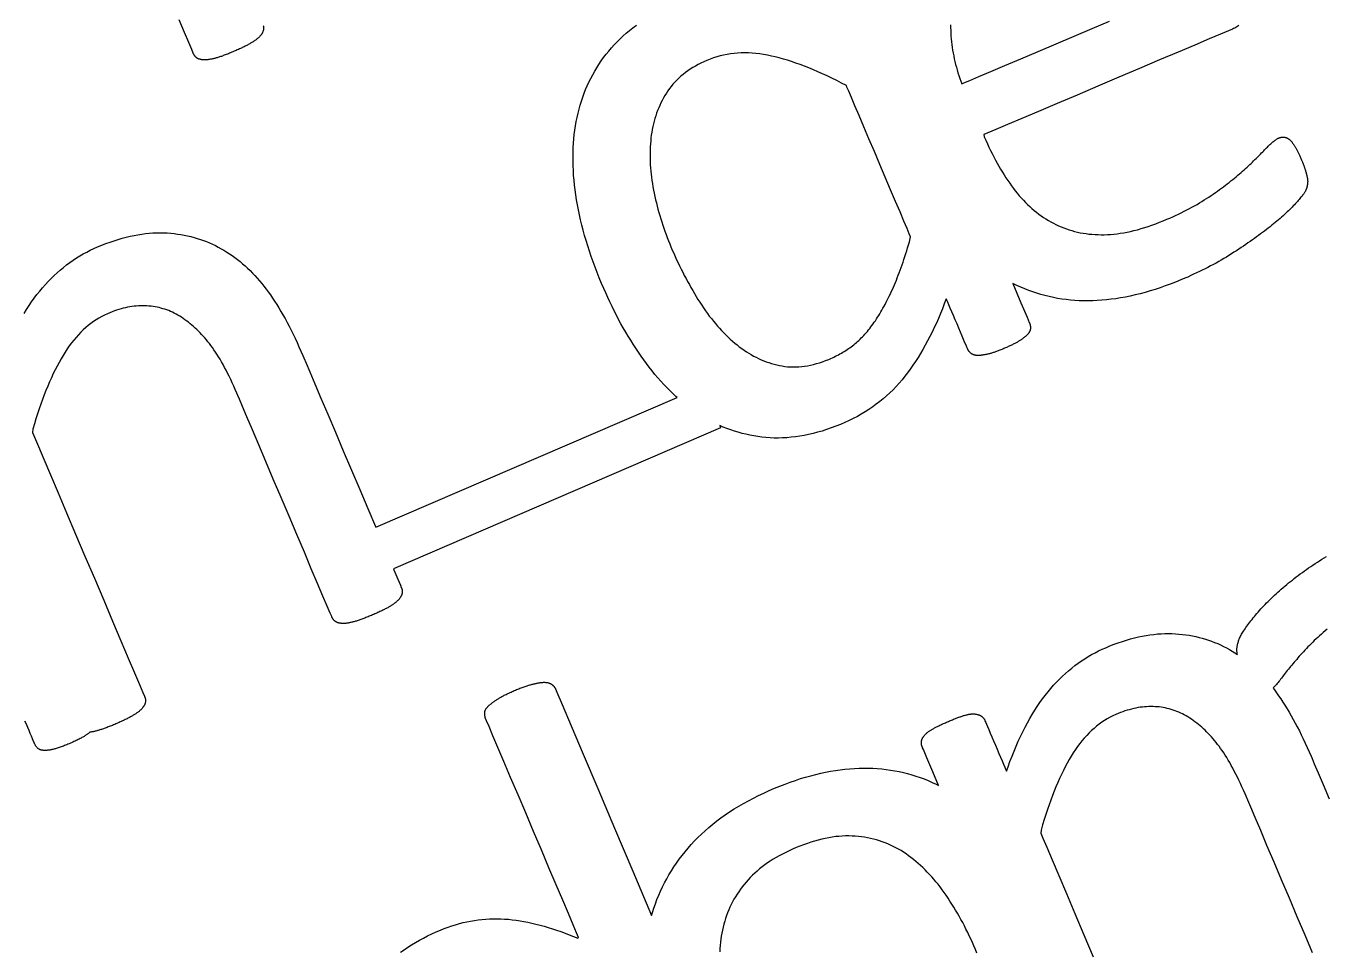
# Model space of a CAD drawing. Header units: millimetres. Extents: x 47 to 159, y 49 to 299.
# Drawn here: x 72.03 to 88.1, y 167.22 to 178.64 of the extents above; entities that cross this region are included whole.
import ezdxf

# ---------------------------------------------------------------- set-up
doc = ezdxf.new("R2010")
doc.units = ezdxf.units.MM

# ---------------------------------------------------------------- blocks, each defined once
blk = doc.blocks.new('angel 01')
for points in [[(-35.637, 129.847), (-35.65, 129.838), (-35.663, 129.83), (-35.676, 129.822), (-35.69, 129.815), (-35.704, 129.808), (-35.717, 129.802), (-35.766, 129.782), (-35.865, 129.74), (-36.006, 129.68), (-36.183, 129.605), (-36.389, 129.517), (-36.619, 129.42), (-36.865, 129.315), (-37.122, 129.206), (-37.381, 129.096), (-37.637, 128.987), (-37.884, 128.883), (-38.114, 128.785), (-38.322, 128.697), (-38.5, 128.621), (-38.642, 128.561), (-38.741, 128.519), (-38.792, 128.497), (-38.786, 128.47), (-38.767, 128.427), (-38.748, 128.384), (-38.728, 128.343), (-38.709, 128.302), (-38.688, 128.262), (-38.668, 128.222), (-38.648, 128.183), (-38.627, 128.145), (-38.605, 128.107), (-38.584, 128.071), (-38.562, 128.035), (-38.54, 127.999), (-38.518, 127.965), (-38.495, 127.931), (-38.472, 127.898), (-38.449, 127.865), (-38.426, 127.833), (-38.402, 127.802), (-38.378, 127.772), (-38.353, 127.742), (-38.328, 127.714), (-38.302, 127.686), (-38.276, 127.659), (-38.25, 127.633), (-38.223, 127.608), (-38.196, 127.584), (-38.168, 127.56), (-38.14, 127.537), (-38.112, 127.515), (-38.083, 127.494), (-38.054, 127.474), (-38.024, 127.455), (-37.994, 127.436), (-37.963, 127.419), (-37.932, 127.402), (-37.901, 127.386), (-37.869, 127.371), (-37.837, 127.357), (-37.804, 127.344), (-37.771, 127.331), (-37.737, 127.32), (-37.704, 127.31), (-37.669, 127.301), (-37.635, 127.292), (-37.599, 127.285), (-37.564, 127.279), (-37.528, 127.273), (-37.492, 127.268), (-37.455, 127.265), (-37.417, 127.262), (-37.38, 127.261), (-37.342, 127.26), (-37.303, 127.26), (-37.264, 127.261), (-37.225, 127.264), (-37.185, 127.267), (-37.145, 127.272), (-37.104, 127.277), (-37.062, 127.284), (-37.02, 127.292), (-36.978, 127.301), (-36.935, 127.311), (-36.891, 127.322), (-36.847, 127.335), (-36.803, 127.348), (-36.758, 127.362), (-36.713, 127.378), (-36.667, 127.395), (-36.62, 127.413), (-36.573, 127.432), (-36.529, 127.45), (-36.492, 127.466), (-36.456, 127.482), (-36.42, 127.499), (-36.385, 127.515), (-36.35, 127.532), (-36.316, 127.549), (-36.283, 127.566), (-36.25, 127.583), (-36.218, 127.6), (-36.186, 127.617), (-36.155, 127.635), (-36.125, 127.653), (-36.095, 127.671), (-36.066, 127.689), (-36.037, 127.707), (-36.009, 127.725), (-35.982, 127.744), (-35.955, 127.762), (-35.929, 127.781), (-35.903, 127.799), (-35.878, 127.817), (-35.853, 127.835), (-35.829, 127.853), (-35.805, 127.871), (-35.782, 127.889), (-35.759, 127.907), (-35.736, 127.925), (-35.714, 127.942), (-35.693, 127.96), (-35.672, 127.977), (-35.651, 127.994), (-35.631, 128.011), (-35.612, 128.028), (-35.593, 128.045), (-35.574, 128.062), (-35.556, 128.079), (-35.538, 128.095), (-35.521, 128.111), (-35.504, 128.127), (-35.488, 128.142), (-35.471, 128.158), (-35.456, 128.173), (-35.44, 128.188), (-35.425, 128.202), (-35.411, 128.216), (-35.397, 128.23), (-35.383, 128.244), (-35.37, 128.257), (-35.357, 128.271), (-35.344, 128.284), (-35.332, 128.296), (-35.32, 128.309), (-35.308, 128.321), (-35.297, 128.333), (-35.286, 128.344), (-35.276, 128.355), (-35.265, 128.365), (-35.255, 128.375), (-35.245, 128.384), (-35.236, 128.393), (-35.226, 128.401), (-35.217, 128.409), (-35.208, 128.416), (-35.199, 128.422), (-35.191, 128.429), (-35.182, 128.434), (-35.174, 128.44), (-35.167, 128.444), (-35.159, 128.448), (-35.152, 128.452), (-35.145, 128.455), (-35.141, 128.457), (-35.137, 128.458), (-35.133, 128.46), (-35.128, 128.461), (-35.124, 128.462), (-35.12, 128.463), (-35.116, 128.464), (-35.112, 128.465), (-35.108, 128.465), (-35.104, 128.466), (-35.1, 128.466), (-35.096, 128.466), (-35.092, 128.466), (-35.087, 128.466), (-35.083, 128.466), (-35.079, 128.465), (-35.075, 128.465), (-35.071, 128.464), (-35.067, 128.463), (-35.063, 128.462), (-35.059, 128.461), (-35.055, 128.46), (-35.051, 128.459), (-35.047, 128.457), (-35.043, 128.455), (-35.039, 128.454), (-35.036, 128.452), (-35.032, 128.449), (-35.028, 128.447), (-35.024, 128.445), (-35.021, 128.442), (-35.017, 128.439), (-35.014, 128.436), (-35.01, 128.433), (-35.006, 128.43), (-35.003, 128.427), (-34.999, 128.423), (-34.996, 128.42), (-34.992, 128.416), (-34.989, 128.411), (-34.985, 128.407), (-34.981, 128.402), (-34.978, 128.398), (-34.974, 128.393), (-34.97, 128.388), (-34.966, 128.382), (-34.963, 128.377), (-34.959, 128.371), (-34.955, 128.365), (-34.951, 128.359), (-34.947, 128.352), (-34.943, 128.346), (-34.939, 128.339), (-34.935, 128.332), (-34.931, 128.325), (-34.927, 128.318), (-34.923, 128.31), (-34.919, 128.302), (-34.915, 128.294), (-34.911, 128.286), (-34.907, 128.278), (-34.902, 128.269), (-34.898, 128.26), (-34.894, 128.251), (-34.89, 128.242), (-34.885, 128.233), (-34.881, 128.223), (-34.877, 128.213), (-34.872, 128.203), (-34.868, 128.193), (-34.863, 128.183), (-34.86, 128.175), (-34.857, 128.167), (-34.854, 128.16), (-34.851, 128.153), (-34.848, 128.146), (-34.845, 128.139), (-34.843, 128.132), (-34.84, 128.125), (-34.837, 128.118), (-34.835, 128.111), (-34.833, 128.105), (-34.83, 128.098), (-34.828, 128.092), (-34.826, 128.086), (-34.824, 128.08), (-34.822, 128.074), (-34.82, 128.068), (-34.818, 128.062), (-34.816, 128.056), (-34.815, 128.05), (-34.813, 128.045), (-34.811, 128.039), (-34.81, 128.034), (-34.808, 128.028), (-34.807, 128.023), (-34.805, 128.017), (-34.804, 128.012), (-34.803, 128.007), (-34.801, 128.002), (-34.8, 127.997), (-34.799, 127.992), (-34.798, 127.987), (-34.797, 127.982), (-34.796, 127.977), (-34.795, 127.972), (-34.794, 127.967), (-34.793, 127.963), (-34.792, 127.958), (-34.791, 127.953), (-34.79, 127.948), (-34.79, 127.944), (-34.789, 127.939), (-34.789, 127.934), (-34.789, 127.93), (-34.789, 127.925), (-34.788, 127.921), (-34.788, 127.916), (-34.788, 127.912), (-34.789, 127.907), (-34.789, 127.903), (-34.789, 127.898), (-34.789, 127.894), (-34.79, 127.889), (-34.79, 127.885), (-34.791, 127.881), (-34.792, 127.876), (-34.793, 127.872), (-34.793, 127.867), (-34.794, 127.863), (-34.795, 127.859), (-34.796, 127.854), (-34.798, 127.85), (-34.799, 127.845), (-34.8, 127.841), (-34.801, 127.836), (-34.803, 127.832), (-34.804, 127.827), (-34.806, 127.823), (-34.807, 127.818), (-34.809, 127.813), (-34.811, 127.809), (-34.813, 127.804), (-34.815, 127.799), (-34.819, 127.793), (-34.822, 127.787), (-34.827, 127.78), (-34.832, 127.773), (-34.837, 127.765), (-34.844, 127.757), (-34.851, 127.748), (-34.858, 127.738), (-34.866, 127.728), (-34.875, 127.718), (-34.884, 127.707), (-34.894, 127.695), (-34.904, 127.683), (-34.915, 127.67), (-34.927, 127.657), (-34.939, 127.644), (-34.952, 127.63), (-34.966, 127.615), (-34.98, 127.601), (-34.994, 127.586), (-35.009, 127.571), (-35.025, 127.556), (-35.041, 127.541), (-35.057, 127.525), (-35.075, 127.51), (-35.092, 127.494), (-35.11, 127.477), (-35.129, 127.461), (-35.148, 127.445), (-35.168, 127.428), (-35.189, 127.411), (-35.209, 127.394), (-35.231, 127.376), (-35.253, 127.359), (-35.275, 127.341), (-35.298, 127.323), (-35.322, 127.305), (-35.345, 127.287), (-35.37, 127.269), (-35.395, 127.251), (-35.42, 127.232), (-35.446, 127.214), (-35.472, 127.195), (-35.499, 127.176), (-35.526, 127.158), (-35.554, 127.139), (-35.582, 127.12), (-35.61, 127.101), (-35.639, 127.081), (-35.669, 127.062), (-35.699, 127.043), (-35.729, 127.023), (-35.761, 127.004), (-35.792, 126.984), (-35.824, 126.965), (-35.856, 126.947), (-35.888, 126.928), (-35.921, 126.91), (-35.954, 126.892), (-35.988, 126.874), (-36.022, 126.856), (-36.056, 126.838), (-36.091, 126.821), (-36.126, 126.804), (-36.162, 126.787), (-36.198, 126.77), (-36.234, 126.754), (-36.27, 126.737), (-36.307, 126.721), (-36.358, 126.7), (-36.422, 126.674), (-36.486, 126.649), (-36.549, 126.626), (-36.613, 126.604), (-36.675, 126.583), (-36.737, 126.564), (-36.799, 126.546), (-36.86, 126.53), (-36.92, 126.515), (-36.981, 126.501), (-37.04, 126.489), (-37.1, 126.478), (-37.158, 126.469), (-37.217, 126.461), (-37.275, 126.455), (-37.332, 126.449), (-37.389, 126.446), (-37.445, 126.443), (-37.501, 126.442), (-37.557, 126.443), (-37.612, 126.444), (-37.666, 126.447), (-37.72, 126.452), (-37.774, 126.457), (-37.827, 126.465), (-37.88, 126.473), (-37.932, 126.483), (-37.984, 126.494), (-38.036, 126.507), (-38.087, 126.52), (-38.137, 126.536), (-38.187, 126.552), (-38.237, 126.57), (-38.286, 126.589), (-38.335, 126.61), (-38.383, 126.632), (-38.431, 126.656), (-38.433, 126.657), (-38.332, 126.419), (-38.256, 126.239), (-38.229, 126.176), (-38.227, 126.171), (-38.225, 126.167), (-38.224, 126.162), (-38.222, 126.157), (-38.221, 126.153), (-38.22, 126.148), (-38.219, 126.144), (-38.218, 126.139), (-38.217, 126.134), (-38.216, 126.13), (-38.216, 126.125), (-38.215, 126.121), (-38.215, 126.116), (-38.215, 126.112), (-38.215, 126.108), (-38.215, 126.103), (-38.216, 126.099), (-38.216, 126.094), (-38.217, 126.09), (-38.218, 126.086), (-38.219, 126.081), (-38.22, 126.077), (-38.222, 126.073), (-38.224, 126.068), (-38.225, 126.064), (-38.228, 126.06), (-38.23, 126.055), (-38.232, 126.051), (-38.235, 126.047), (-38.238, 126.043), (-38.241, 126.038), (-38.244, 126.034), (-38.248, 126.03), (-38.251, 126.026), (-38.255, 126.022), (-38.259, 126.018), (-38.264, 126.013), (-38.268, 126.009), (-38.273, 126.005), (-38.278, 126.001), (-38.283, 125.996), (-38.288, 125.992), (-38.294, 125.988), (-38.3, 125.983), (-38.306, 125.979), (-38.312, 125.974), (-38.318, 125.97), (-38.324, 125.965), (-38.331, 125.961), (-38.338, 125.956), (-38.345, 125.952), (-38.353, 125.947), (-38.36, 125.943), (-38.368, 125.938), (-38.376, 125.933), (-38.384, 125.929), (-38.392, 125.924), (-38.401, 125.919), (-38.41, 125.914), (-38.419, 125.91), (-38.428, 125.905), (-38.438, 125.9), (-38.448, 125.895), (-38.458, 125.89), (-38.468, 125.886), (-38.478, 125.881), (-38.489, 125.876), (-38.5, 125.871), (-38.511, 125.866), (-38.522, 125.861), (-38.534, 125.856), (-38.546, 125.851), (-38.558, 125.846), (-38.57, 125.841), (-38.581, 125.836), (-38.593, 125.832), (-38.604, 125.828), (-38.615, 125.823), (-38.626, 125.819), (-38.636, 125.816), (-38.647, 125.812), (-38.657, 125.808), (-38.667, 125.805), (-38.677, 125.802), (-38.686, 125.799), (-38.696, 125.796), (-38.705, 125.793), (-38.714, 125.791), (-38.723, 125.788), (-38.731, 125.786), (-38.74, 125.784), (-38.748, 125.782), (-38.756, 125.78), (-38.764, 125.778), (-38.772, 125.777), (-38.78, 125.775), (-38.787, 125.774), (-38.795, 125.773), (-38.802, 125.772), (-38.809, 125.77), (-38.816, 125.77), (-38.823, 125.769), (-38.83, 125.768), (-38.837, 125.768), (-38.843, 125.767), (-38.849, 125.767), (-38.856, 125.767), (-38.862, 125.766), (-38.867, 125.767), (-38.873, 125.767), (-38.879, 125.767), (-38.884, 125.768), (-38.89, 125.768), (-38.895, 125.769), (-38.9, 125.77), (-38.905, 125.771), (-38.91, 125.773), (-38.915, 125.774), (-38.919, 125.776), (-38.924, 125.778), (-38.928, 125.78), (-38.932, 125.782), (-38.936, 125.784), (-38.94, 125.786), (-38.944, 125.789), (-38.948, 125.791), (-38.952, 125.794), (-38.955, 125.797), (-38.958, 125.8), (-38.962, 125.803), (-38.965, 125.806), (-38.968, 125.81), (-38.971, 125.813), (-38.974, 125.817), (-38.977, 125.821), (-38.979, 125.825), (-38.982, 125.829), (-38.984, 125.833), (-38.987, 125.837), (-38.989, 125.841), (-38.991, 125.846), (-38.993, 125.85), (-38.995, 125.855), (-39.001, 125.869), (-39.011, 125.893), (-39.025, 125.924), (-39.041, 125.963), (-39.06, 126.006), (-39.08, 126.054), (-39.101, 126.105), (-39.123, 126.157), (-39.145, 126.209), (-39.167, 126.26), (-39.188, 126.308), (-39.206, 126.352), (-39.223, 126.392), (-39.237, 126.424), (-39.248, 126.449), (-39.254, 126.465), (-39.257, 126.468), (-39.28, 126.406), (-39.303, 126.345), (-39.328, 126.285), (-39.352, 126.226), (-39.378, 126.168), (-39.404, 126.111), (-39.43, 126.055), (-39.458, 126), (-39.486, 125.946), (-39.515, 125.894), (-39.544, 125.842), (-39.574, 125.791), (-39.605, 125.742), (-39.636, 125.693), (-39.668, 125.645), (-39.701, 125.599), (-39.734, 125.553), (-39.768, 125.509), (-39.803, 125.466), (-39.839, 125.424), (-39.876, 125.383), (-39.914, 125.343), (-39.953, 125.305), (-39.993, 125.268), (-40.035, 125.232), (-40.077, 125.197), (-40.121, 125.163), (-40.165, 125.131), (-40.211, 125.1), (-40.258, 125.07), (-40.306, 125.041), (-40.355, 125.014), (-40.405, 124.987), (-40.456, 124.962), (-40.508, 124.938), (-40.563, 124.915), (-40.621, 124.892), (-40.678, 124.871), (-40.735, 124.851), (-40.791, 124.833), (-40.847, 124.817), (-40.902, 124.802), (-40.957, 124.789), (-41.012, 124.778), (-41.066, 124.769), (-41.12, 124.761), (-41.174, 124.755), (-41.226, 124.75), (-41.279, 124.747), (-41.331, 124.746), (-41.383, 124.746), (-41.434, 124.749), (-41.485, 124.752), (-41.535, 124.758), (-41.585, 124.764), (-41.635, 124.772), (-41.684, 124.781), (-41.732, 124.792), (-41.78, 124.804), (-41.828, 124.817), (-41.875, 124.831), (-41.921, 124.846), (-41.967, 124.863), (-42.013, 124.881), (-42.057, 124.9), (-42.045, 124.871), (-46.09, 123.128), (-46.085, 123.115), (-46.036, 123), (-46.004, 122.926), (-45.993, 122.9), (-45.991, 122.895), (-45.99, 122.891), (-45.988, 122.886), (-45.987, 122.882), (-45.985, 122.877), (-45.984, 122.872), (-45.983, 122.868), (-45.983, 122.864), (-45.982, 122.859), (-45.982, 122.855), (-45.982, 122.85), (-45.981, 122.846), (-45.982, 122.842), (-45.982, 122.837), (-45.982, 122.833), (-45.983, 122.829), (-45.984, 122.825), (-45.985, 122.82), (-45.986, 122.816), (-45.987, 122.812), (-45.988, 122.808), (-45.99, 122.803), (-45.992, 122.799), (-45.994, 122.795), (-45.996, 122.79), (-45.998, 122.786), (-46.001, 122.782), (-46.004, 122.777), (-46.007, 122.773), (-46.01, 122.768), (-46.013, 122.764), (-46.017, 122.759), (-46.02, 122.755), (-46.024, 122.75), (-46.028, 122.746), (-46.032, 122.741), (-46.037, 122.737), (-46.042, 122.732), (-46.047, 122.727), (-46.052, 122.723), (-46.057, 122.718), (-46.063, 122.713), (-46.069, 122.708), (-46.075, 122.704), (-46.082, 122.699), (-46.089, 122.694), (-46.096, 122.689), (-46.103, 122.684), (-46.111, 122.679), (-46.118, 122.674), (-46.127, 122.669), (-46.135, 122.664), (-46.143, 122.659), (-46.152, 122.654), (-46.161, 122.649), (-46.171, 122.643), (-46.181, 122.638), (-46.191, 122.633), (-46.201, 122.627), (-46.212, 122.622), (-46.222, 122.617), (-46.234, 122.611), (-46.245, 122.606), (-46.257, 122.6), (-46.269, 122.594), (-46.281, 122.589), (-46.294, 122.583), (-46.307, 122.577), (-46.32, 122.571), (-46.333, 122.565), (-46.347, 122.56), (-46.361, 122.553), (-46.376, 122.548), (-46.39, 122.542), (-46.403, 122.536), (-46.417, 122.531), (-46.43, 122.526), (-46.443, 122.521), (-46.456, 122.516), (-46.468, 122.511), (-46.48, 122.507), (-46.492, 122.502), (-46.504, 122.498), (-46.515, 122.494), (-46.526, 122.491), (-46.537, 122.487), (-46.547, 122.484), (-46.558, 122.481), (-46.568, 122.478), (-46.578, 122.475), (-46.587, 122.473), (-46.596, 122.47), (-46.606, 122.468), (-46.615, 122.466), (-46.623, 122.464), (-46.632, 122.462), (-46.64, 122.461), (-46.648, 122.459), (-46.656, 122.458), (-46.664, 122.457), (-46.672, 122.456), (-46.679, 122.455), (-46.686, 122.454), (-46.693, 122.454), (-46.7, 122.454), (-46.706, 122.454), (-46.713, 122.454), (-46.719, 122.454), (-46.725, 122.454), (-46.731, 122.454), (-46.736, 122.455), (-46.742, 122.456), (-46.748, 122.456), (-46.753, 122.457), (-46.758, 122.458), (-46.763, 122.459), (-46.768, 122.461), (-46.773, 122.462), (-46.777, 122.463), (-46.782, 122.465), (-46.786, 122.467), (-46.79, 122.469), (-46.794, 122.47), (-46.798, 122.473), (-46.802, 122.475), (-46.806, 122.477), (-46.809, 122.479), (-46.812, 122.482), (-46.816, 122.485), (-46.819, 122.488), (-46.822, 122.491), (-46.825, 122.494), (-46.828, 122.497), (-46.831, 122.5), (-46.834, 122.504), (-46.836, 122.508), (-46.839, 122.512), (-46.842, 122.515), (-46.844, 122.52), (-46.846, 122.524), (-46.848, 122.528), (-46.85, 122.533), (-46.853, 122.539), (-46.871, 122.581), (-46.908, 122.668), (-46.961, 122.792), (-47.027, 122.948), (-47.105, 123.131), (-47.191, 123.335), (-47.284, 123.553), (-47.38, 123.78), (-47.478, 124.011), (-47.575, 124.238), (-47.668, 124.458), (-47.755, 124.663), (-47.833, 124.848), (-47.901, 125.007), (-47.955, 125.135), (-47.993, 125.225), (-48.013, 125.272), (-48.026, 125.301), (-48.045, 125.345), (-48.064, 125.388), (-48.083, 125.429), (-48.102, 125.47), (-48.121, 125.509), (-48.14, 125.547), (-48.159, 125.584), (-48.178, 125.619), (-48.196, 125.654), (-48.215, 125.687), (-48.234, 125.72), (-48.253, 125.751), (-48.272, 125.781), (-48.29, 125.809), (-48.309, 125.837), (-48.328, 125.864), (-48.346, 125.889), (-48.365, 125.913), (-48.384, 125.937), (-48.403, 125.96), (-48.422, 125.983), (-48.442, 126.005), (-48.461, 126.026), (-48.481, 126.047), (-48.501, 126.067), (-48.521, 126.087), (-48.541, 126.106), (-48.562, 126.125), (-48.583, 126.143), (-48.603, 126.16), (-48.624, 126.177), (-48.646, 126.193), (-48.667, 126.209), (-48.688, 126.224), (-48.71, 126.239), (-48.732, 126.252), (-48.754, 126.266), (-48.777, 126.278), (-48.799, 126.29), (-48.822, 126.301), (-48.845, 126.311), (-48.868, 126.321), (-48.892, 126.33), (-48.916, 126.338), (-48.939, 126.345), (-48.964, 126.352), (-48.988, 126.358), (-49.012, 126.363), (-49.037, 126.368), (-49.062, 126.372), (-49.087, 126.375), (-49.113, 126.378), (-49.138, 126.38), (-49.164, 126.381), (-49.19, 126.381), (-49.216, 126.38), (-49.243, 126.379), (-49.269, 126.377), (-49.295, 126.375), (-49.322, 126.371), (-49.349, 126.367), (-49.376, 126.362), (-49.403, 126.356), (-49.43, 126.35), (-49.457, 126.343), (-49.484, 126.335), (-49.512, 126.326), (-49.539, 126.317), (-49.567, 126.306), (-49.595, 126.296), (-49.625, 126.283), (-49.66, 126.267), (-49.695, 126.249), (-49.73, 126.23), (-49.764, 126.209), (-49.797, 126.187), (-49.83, 126.163), (-49.862, 126.138), (-49.893, 126.112), (-49.924, 126.084), (-49.955, 126.054), (-49.984, 126.024), (-50.013, 125.991), (-50.042, 125.958), (-50.069, 125.922), (-50.097, 125.886), (-50.123, 125.848), (-50.149, 125.808), (-50.174, 125.768), (-50.199, 125.725), (-50.224, 125.682), (-50.248, 125.636), (-50.272, 125.59), (-50.296, 125.542), (-50.319, 125.492), (-50.341, 125.441), (-50.364, 125.389), (-50.386, 125.335), (-50.407, 125.28), (-50.428, 125.224), (-50.449, 125.166), (-50.47, 125.106), (-50.49, 125.046), (-50.51, 124.983), (-50.529, 124.92), (-50.548, 124.854), (-50.552, 124.816), (-50.526, 124.755), (-50.478, 124.642), (-50.412, 124.486), (-50.33, 124.293), (-50.235, 124.069), (-50.13, 123.822), (-50.019, 123.559), (-49.903, 123.286), (-49.786, 123.012), (-49.671, 122.741), (-49.561, 122.482), (-49.459, 122.241), (-49.368, 122.026), (-49.29, 121.842), (-49.229, 121.698), (-49.187, 121.6), (-49.168, 121.555), (-49.166, 121.549), (-49.164, 121.545), (-49.162, 121.54), (-49.161, 121.536), (-49.159, 121.531), (-49.158, 121.527), (-49.157, 121.522), (-49.157, 121.518), (-49.156, 121.513), (-49.156, 121.509), (-49.155, 121.504), (-49.155, 121.5), (-49.155, 121.496), (-49.155, 121.491), (-49.156, 121.487), (-49.156, 121.483), (-49.157, 121.479), (-49.158, 121.474), (-49.159, 121.47), (-49.16, 121.466), (-49.162, 121.462), (-49.163, 121.457), (-49.165, 121.453), (-49.167, 121.449), (-49.169, 121.444), (-49.171, 121.44), (-49.174, 121.436), (-49.177, 121.431), (-49.18, 121.427), (-49.183, 121.422), (-49.186, 121.418), (-49.189, 121.413), (-49.193, 121.409), (-49.197, 121.404), (-49.201, 121.4), (-49.205, 121.395), (-49.209, 121.391), (-49.214, 121.386), (-49.219, 121.382), (-49.224, 121.377), (-49.23, 121.372), (-49.235, 121.367), (-49.241, 121.363), (-49.247, 121.358), (-49.254, 121.353), (-49.261, 121.348), (-49.268, 121.343), (-49.275, 121.338), (-49.282, 121.333), (-49.29, 121.328), (-49.298, 121.323), (-49.306, 121.318), (-49.315, 121.313), (-49.324, 121.308), (-49.333, 121.303), (-49.342, 121.298), (-49.352, 121.292), (-49.362, 121.287), (-49.372, 121.282), (-49.383, 121.276), (-49.394, 121.271), (-49.405, 121.265), (-49.417, 121.259), (-49.429, 121.254), (-49.441, 121.248), (-49.454, 121.242), (-49.467, 121.236), (-49.48, 121.23), (-49.494, 121.224), (-49.508, 121.218), (-49.522, 121.212), (-49.536, 121.206), (-49.55, 121.2), (-49.564, 121.194), (-49.577, 121.189), (-49.59, 121.184), (-49.603, 121.179), (-49.615, 121.174), (-49.628, 121.169), (-49.64, 121.165), (-49.652, 121.16), (-49.664, 121.156), (-49.675, 121.152), (-49.686, 121.148), (-49.697, 121.144), (-49.708, 121.141), (-49.718, 121.138), (-49.729, 121.135), (-49.739, 121.132), (-49.749, 121.129), (-49.758, 121.126), (-49.768, 121.124), (-49.777, 121.121), (-49.786, 121.119), (-49.795, 121.117), (-49.804, 121.115), (-49.812, 121.114), (-49.821, 121.112), (-49.829, 121.111), (-49.837, 121.109), (-49.844, 121.108), (-49.847, 121.106), (-49.853, 121.101), (-49.859, 121.095), (-49.866, 121.09), (-49.873, 121.085), (-49.88, 121.08), (-49.887, 121.075), (-49.895, 121.069), (-49.903, 121.064), (-49.912, 121.058), (-49.921, 121.053), (-49.931, 121.047), (-49.941, 121.042), (-49.952, 121.036), (-49.963, 121.03), (-49.974, 121.024), (-49.987, 121.018), (-49.999, 121.012), (-50.012, 121.006), (-50.025, 120.999), (-50.039, 120.993), (-50.054, 120.987), (-50.068, 120.98), (-50.084, 120.973), (-50.099, 120.967), (-50.114, 120.961), (-50.129, 120.955), (-50.143, 120.949), (-50.157, 120.944), (-50.17, 120.938), (-50.184, 120.933), (-50.197, 120.929), (-50.21, 120.924), (-50.222, 120.92), (-50.234, 120.916), (-50.246, 120.912), (-50.258, 120.909), (-50.269, 120.905), (-50.28, 120.902), (-50.29, 120.9), (-50.301, 120.897), (-50.311, 120.895), (-50.32, 120.893), (-50.33, 120.891), (-50.339, 120.889), (-50.348, 120.888), (-50.357, 120.887), (-50.366, 120.886), (-50.374, 120.885), (-50.382, 120.884), (-50.39, 120.884), (-50.398, 120.884), (-50.405, 120.884), (-50.412, 120.884), (-50.419, 120.885), (-50.426, 120.886), (-50.432, 120.887), (-50.438, 120.888), (-50.444, 120.889), (-50.45, 120.891), (-50.456, 120.893), (-50.461, 120.895), (-50.466, 120.897), (-50.471, 120.9), (-50.476, 120.903), (-50.481, 120.906), (-50.486, 120.91), (-50.49, 120.914), (-50.495, 120.918), (-50.499, 120.923), (-50.503, 120.928), (-50.507, 120.933), (-50.511, 120.938), (-50.514, 120.944), (-50.518, 120.95), (-50.521, 120.956), (-50.524, 120.963), (-50.527, 120.969), (-50.529, 120.974), (-50.534, 120.986), (-50.542, 121.005), (-50.553, 121.029), (-50.565, 121.059), (-50.58, 121.093), (-50.595, 121.129), (-50.611, 121.168), (-50.628, 121.207), (-50.645, 121.246)], [(-46.002, 118.389), (-45.958, 118.42), (-45.913, 118.451), (-45.866, 118.48), (-45.818, 118.509), (-45.769, 118.537), (-45.718, 118.565), (-45.667, 118.591), (-45.614, 118.617), (-45.56, 118.641), (-45.507, 118.664), (-45.461, 118.682), (-45.415, 118.7), (-45.368, 118.716), (-45.322, 118.73), (-45.275, 118.743), (-45.229, 118.755), (-45.182, 118.766), (-45.136, 118.775), (-45.089, 118.783), (-45.043, 118.79), (-44.996, 118.795), (-44.949, 118.799), (-44.903, 118.802), (-44.856, 118.803), (-44.809, 118.803), (-44.762, 118.802), (-44.715, 118.8), (-44.668, 118.796), (-44.621, 118.791), (-44.573, 118.785), (-44.525, 118.777), (-44.477, 118.769), (-44.428, 118.76), (-44.378, 118.749), (-44.329, 118.737), (-44.278, 118.725), (-44.228, 118.711), (-44.177, 118.696), (-44.125, 118.68), (-44.074, 118.663), (-44.021, 118.645), (-43.969, 118.626), (-43.916, 118.606), (-43.862, 118.584), (-43.809, 118.562), (-43.801, 118.57), (-43.826, 118.629), (-43.869, 118.73), (-43.927, 118.867), (-43.997, 119.033), (-44.078, 119.224), (-44.167, 119.433), (-44.261, 119.655), (-44.358, 119.883), (-44.455, 120.112), (-44.55, 120.336), (-44.641, 120.549), (-44.724, 120.746), (-44.798, 120.92), (-44.86, 121.066), (-44.908, 121.178), (-44.938, 121.25), (-44.95, 121.277), (-44.951, 121.281), (-44.953, 121.285), (-44.954, 121.289), (-44.956, 121.293), (-44.957, 121.297), (-44.958, 121.302), (-44.959, 121.306), (-44.96, 121.31), (-44.96, 121.315), (-44.961, 121.319), (-44.961, 121.324), (-44.962, 121.328), (-44.962, 121.332), (-44.962, 121.337), (-44.962, 121.342), (-44.962, 121.346), (-44.962, 121.351), (-44.961, 121.355), (-44.961, 121.36), (-44.96, 121.365), (-44.959, 121.369), (-44.957, 121.374), (-44.956, 121.379), (-44.954, 121.383), (-44.952, 121.388), (-44.949, 121.393), (-44.947, 121.397), (-44.944, 121.402), (-44.94, 121.406), (-44.937, 121.411), (-44.933, 121.416), (-44.929, 121.42), (-44.925, 121.425), (-44.921, 121.429), (-44.916, 121.434), (-44.911, 121.438), (-44.906, 121.443), (-44.9, 121.448), (-44.895, 121.452), (-44.889, 121.457), (-44.883, 121.462), (-44.877, 121.466), (-44.871, 121.471), (-44.864, 121.476), (-44.858, 121.481), (-44.851, 121.486), (-44.843, 121.491), (-44.836, 121.496), (-44.829, 121.501), (-44.821, 121.506), (-44.813, 121.512), (-44.805, 121.517), (-44.797, 121.522), (-44.788, 121.527), (-44.779, 121.533), (-44.77, 121.538), (-44.761, 121.544), (-44.751, 121.549), (-44.741, 121.555), (-44.731, 121.56), (-44.72, 121.566), (-44.709, 121.571), (-44.698, 121.577), (-44.686, 121.583), (-44.674, 121.588), (-44.662, 121.594), (-44.649, 121.6), (-44.636, 121.606), (-44.623, 121.612), (-44.609, 121.618), (-44.596, 121.624), (-44.581, 121.63), (-44.567, 121.636), (-44.553, 121.641), (-44.539, 121.647), (-44.526, 121.652), (-44.512, 121.657), (-44.499, 121.662), (-44.487, 121.667), (-44.474, 121.671), (-44.462, 121.675), (-44.45, 121.679), (-44.438, 121.683), (-44.427, 121.687), (-44.416, 121.69), (-44.405, 121.694), (-44.394, 121.697), (-44.384, 121.699), (-44.374, 121.702), (-44.364, 121.704), (-44.354, 121.707), (-44.345, 121.709), (-44.336, 121.711), (-44.327, 121.713), (-44.318, 121.715), (-44.309, 121.716), (-44.301, 121.718), (-44.293, 121.719), (-44.285, 121.72), (-44.277, 121.722), (-44.27, 121.723), (-44.263, 121.723), (-44.256, 121.724), (-44.249, 121.725), (-44.242, 121.725), (-44.236, 121.726), (-44.23, 121.726), (-44.224, 121.726), (-44.218, 121.726), (-44.212, 121.725), (-44.206, 121.725), (-44.2, 121.724), (-44.195, 121.724), (-44.189, 121.723), (-44.184, 121.722), (-44.179, 121.72), (-44.174, 121.719), (-44.169, 121.718), (-44.164, 121.716), (-44.159, 121.714), (-44.155, 121.712), (-44.15, 121.71), (-44.146, 121.707), (-44.141, 121.705), (-44.137, 121.702), (-44.133, 121.699), (-44.129, 121.696), (-44.125, 121.694), (-44.121, 121.691), (-44.118, 121.687), (-44.114, 121.684), (-44.111, 121.681), (-44.108, 121.678), (-44.105, 121.674), (-44.102, 121.671), (-44.1, 121.667), (-44.097, 121.664), (-44.095, 121.66), (-44.092, 121.656), (-44.09, 121.652), (-44.088, 121.648), (-44.086, 121.644), (-44.07, 121.605), (-44.004, 121.45), (-43.893, 121.19), (-43.744, 120.839), (-43.563, 120.412), (-43.356, 119.924), (-43.13, 119.391), (-42.898, 118.844), (-42.887, 118.881), (-42.87, 118.935), (-42.852, 118.989), (-42.832, 119.042), (-42.811, 119.094), (-42.788, 119.146), (-42.764, 119.197), (-42.739, 119.248), (-42.712, 119.298), (-42.684, 119.347), (-42.654, 119.396), (-42.623, 119.444), (-42.591, 119.492), (-42.557, 119.539), (-42.522, 119.585), (-42.485, 119.631), (-42.447, 119.676), (-42.408, 119.721), (-42.367, 119.765), (-42.325, 119.808), (-42.282, 119.85), (-42.236, 119.892), (-42.19, 119.933), (-42.142, 119.973), (-42.092, 120.012), (-42.041, 120.05), (-41.988, 120.088), (-41.934, 120.124), (-41.878, 120.16), (-41.821, 120.195), (-41.762, 120.229), (-41.702, 120.262), (-41.64, 120.295), (-41.577, 120.326), (-41.512, 120.357), (-41.446, 120.387), (-41.379, 120.416), (-41.314, 120.443), (-41.249, 120.468), (-41.184, 120.492), (-41.12, 120.514), (-41.057, 120.535), (-40.994, 120.554), (-40.932, 120.572), (-40.87, 120.588), (-40.808, 120.602), (-40.747, 120.615), (-40.687, 120.627), (-40.627, 120.637), (-40.567, 120.645), (-40.508, 120.652), (-40.449, 120.658), (-40.391, 120.662), (-40.334, 120.664), (-40.277, 120.665), (-40.22, 120.665), (-40.164, 120.663), (-40.108, 120.66), (-40.053, 120.655), (-39.999, 120.649), (-39.945, 120.641), (-39.891, 120.632), (-39.838, 120.622), (-39.785, 120.61), (-39.733, 120.597), (-39.682, 120.583), (-39.631, 120.567), (-39.58, 120.549), (-39.53, 120.531), (-39.48, 120.511), (-39.431, 120.489), (-39.382, 120.466), (-39.351, 120.45), (-39.423, 120.621), (-39.496, 120.793), (-39.539, 120.894), (-39.55, 120.918), (-39.551, 120.923), (-39.553, 120.927), (-39.555, 120.932), (-39.556, 120.936), (-39.558, 120.941), (-39.559, 120.945), (-39.56, 120.949), (-39.561, 120.954), (-39.562, 120.958), (-39.562, 120.962), (-39.563, 120.967), (-39.563, 120.971), (-39.564, 120.975), (-39.564, 120.979), (-39.564, 120.983), (-39.564, 120.987), (-39.563, 120.991), (-39.563, 120.995), (-39.562, 120.999), (-39.562, 121.003), (-39.561, 121.007), (-39.559, 121.011), (-39.558, 121.016), (-39.556, 121.02), (-39.554, 121.024), (-39.552, 121.029), (-39.55, 121.033), (-39.548, 121.038), (-39.545, 121.042), (-39.542, 121.047), (-39.539, 121.051), (-39.536, 121.056), (-39.532, 121.061), (-39.528, 121.065), (-39.524, 121.07), (-39.52, 121.075), (-39.516, 121.08), (-39.511, 121.085), (-39.507, 121.089), (-39.502, 121.094), (-39.496, 121.099), (-39.491, 121.104), (-39.485, 121.108), (-39.48, 121.113), (-39.474, 121.117), (-39.467, 121.122), (-39.461, 121.127), (-39.454, 121.131), (-39.448, 121.135), (-39.44, 121.14), (-39.433, 121.144), (-39.426, 121.149), (-39.418, 121.153), (-39.41, 121.157), (-39.402, 121.162), (-39.394, 121.166), (-39.385, 121.171), (-39.376, 121.176), (-39.366, 121.18), (-39.356, 121.185), (-39.346, 121.19), (-39.336, 121.195), (-39.325, 121.2), (-39.314, 121.205), (-39.303, 121.211), (-39.291, 121.216), (-39.279, 121.221), (-39.267, 121.227), (-39.254, 121.232), (-39.241, 121.238), (-39.228, 121.243), (-39.215, 121.249), (-39.203, 121.254), (-39.19, 121.259), (-39.178, 121.264), (-39.166, 121.269), (-39.155, 121.273), (-39.143, 121.278), (-39.132, 121.282), (-39.121, 121.286), (-39.111, 121.29), (-39.1, 121.294), (-39.09, 121.298), (-39.08, 121.301), (-39.07, 121.305), (-39.061, 121.308), (-39.051, 121.311), (-39.042, 121.314), (-39.033, 121.317), (-39.024, 121.319), (-39.016, 121.322), (-39.007, 121.324), (-38.999, 121.326), (-38.991, 121.328), (-38.983, 121.329), (-38.976, 121.331), (-38.968, 121.332), (-38.961, 121.333), (-38.953, 121.334), (-38.946, 121.335), (-38.94, 121.335), (-38.933, 121.336), (-38.926, 121.336), (-38.92, 121.336), (-38.914, 121.336), (-38.908, 121.335), (-38.902, 121.335), (-38.896, 121.334), (-38.891, 121.333), (-38.885, 121.332), (-38.88, 121.331), (-38.875, 121.33), (-38.87, 121.329), (-38.865, 121.328), (-38.86, 121.326), (-38.856, 121.325), (-38.851, 121.323), (-38.847, 121.321), (-38.843, 121.32), (-38.839, 121.318), (-38.835, 121.316), (-38.831, 121.314), (-38.827, 121.312), (-38.824, 121.309), (-38.82, 121.307), (-38.817, 121.304), (-38.814, 121.302), (-38.811, 121.299), (-38.807, 121.296), (-38.804, 121.293), (-38.802, 121.29), (-38.799, 121.287), (-38.796, 121.284), (-38.793, 121.28), (-38.791, 121.276), (-38.788, 121.273), (-38.786, 121.269), (-38.783, 121.265), (-38.781, 121.261), (-38.779, 121.256), (-38.777, 121.252), (-38.775, 121.247), (-38.773, 121.243), (-38.768, 121.231), (-38.758, 121.209), (-38.745, 121.179), (-38.73, 121.142), (-38.712, 121.099), (-38.692, 121.052), (-38.671, 121.002), (-38.649, 120.951), (-38.627, 120.899), (-38.605, 120.848), (-38.584, 120.799), (-38.565, 120.754), (-38.548, 120.713), (-38.533, 120.679), (-38.522, 120.652), (-38.514, 120.635), (-38.511, 120.627), (-38.492, 120.681), (-38.468, 120.748), (-38.443, 120.813), (-38.418, 120.876), (-38.392, 120.938), (-38.365, 120.999), (-38.338, 121.058), (-38.31, 121.115), (-38.282, 121.171), (-38.253, 121.226), (-38.223, 121.279), (-38.193, 121.33), (-38.162, 121.38), (-38.131, 121.429), (-38.098, 121.476), (-38.066, 121.521), (-38.032, 121.565), (-37.998, 121.608), (-37.964, 121.649), (-37.929, 121.689), (-37.893, 121.727), (-37.857, 121.765), (-37.82, 121.801), (-37.782, 121.836), (-37.744, 121.869), (-37.705, 121.901), (-37.666, 121.932), (-37.626, 121.962), (-37.585, 121.991), (-37.544, 122.018), (-37.503, 122.044), (-37.46, 122.068), (-37.417, 122.092), (-37.374, 122.114), (-37.33, 122.134), (-37.284, 122.154), (-37.232, 122.176), (-37.18, 122.196), (-37.129, 122.214), (-37.078, 122.232), (-37.028, 122.247), (-36.978, 122.262), (-36.929, 122.275), (-36.881, 122.287), (-36.832, 122.297), (-36.785, 122.306), (-36.738, 122.313), (-36.691, 122.319), (-36.645, 122.324), (-36.599, 122.327), (-36.554, 122.329), (-36.51, 122.33), (-36.466, 122.329), (-36.422, 122.326), (-36.379, 122.323), (-36.337, 122.319), (-36.294, 122.313), (-36.253, 122.307), (-36.212, 122.299), (-36.171, 122.291), (-36.131, 122.282), (-36.091, 122.271), (-36.052, 122.26), (-36.013, 122.247), (-35.975, 122.234), (-35.938, 122.22), (-35.9, 122.204), (-35.864, 122.188), (-35.827, 122.171), (-35.791, 122.152), (-35.756, 122.133), (-35.721, 122.113), (-35.687, 122.092), (-35.656, 122.072), (-35.658, 122.079), (-35.66, 122.089), (-35.661, 122.098), (-35.662, 122.108), (-35.662, 122.117), (-35.663, 122.127), (-35.662, 122.137), (-35.662, 122.147), (-35.661, 122.157), (-35.66, 122.167), (-35.658, 122.177), (-35.656, 122.187), (-35.654, 122.197), (-35.652, 122.208), (-35.649, 122.218), (-35.645, 122.229), (-35.642, 122.239), (-35.638, 122.25), (-35.633, 122.261), (-35.629, 122.272), (-35.624, 122.283), (-35.618, 122.295), (-35.611, 122.307), (-35.604, 122.32), (-35.597, 122.333), (-35.589, 122.346), (-35.58, 122.36), (-35.571, 122.374), (-35.561, 122.389), (-35.551, 122.404), (-35.54, 122.42), (-35.528, 122.436), (-35.516, 122.452), (-35.503, 122.469), (-35.49, 122.486), (-35.476, 122.504), (-35.462, 122.522), (-35.447, 122.54), (-35.431, 122.558), (-35.416, 122.577), (-35.399, 122.595), (-35.383, 122.614), (-35.366, 122.633), (-35.349, 122.651), (-35.331, 122.67), (-35.313, 122.689), (-35.295, 122.707), (-35.277, 122.726), (-35.257, 122.745), (-35.238, 122.764), (-35.218, 122.783), (-35.198, 122.802), (-35.178, 122.821), (-35.157, 122.84), (-35.135, 122.859), (-35.114, 122.878), (-35.092, 122.897), (-35.07, 122.916), (-35.047, 122.935), (-35.024, 122.954), (-35.001, 122.973), (-34.977, 122.991), (-34.953, 123.01), (-34.929, 123.029), (-34.904, 123.047), (-34.88, 123.066), (-34.854, 123.085), (-34.829, 123.103), (-34.803, 123.121), (-34.777, 123.14), (-34.75, 123.158), (-34.723, 123.176), (-34.696, 123.195), (-34.668, 123.213), (-34.641, 123.23), (-34.613, 123.248), (-34.585, 123.265), (-34.557, 123.282)], [(-50.657, 126.284), (-50.626, 126.334), (-50.595, 126.383), (-50.563, 126.43), (-50.53, 126.475), (-50.497, 126.52), (-50.463, 126.562), (-50.428, 126.603), (-50.393, 126.643), (-50.357, 126.682), (-50.321, 126.719), (-50.284, 126.755), (-50.246, 126.79), (-50.208, 126.823), (-50.169, 126.856), (-50.13, 126.887), (-50.09, 126.916), (-50.05, 126.945), (-50.008, 126.972), (-49.967, 126.998), (-49.924, 127.023), (-49.881, 127.046), (-49.838, 127.068), (-49.794, 127.089), (-49.748, 127.109), (-49.696, 127.13), (-49.644, 127.15), (-49.593, 127.169), (-49.542, 127.186), (-49.492, 127.202), (-49.442, 127.216), (-49.393, 127.229), (-49.345, 127.241), (-49.296, 127.251), (-49.249, 127.26), (-49.202, 127.267), (-49.155, 127.274), (-49.109, 127.278), (-49.064, 127.281), (-49.018, 127.283), (-48.974, 127.284), (-48.93, 127.283), (-48.886, 127.281), (-48.843, 127.277), (-48.801, 127.273), (-48.759, 127.267), (-48.717, 127.261), (-48.676, 127.254), (-48.635, 127.245), (-48.595, 127.236), (-48.555, 127.226), (-48.516, 127.214), (-48.477, 127.202), (-48.439, 127.189), (-48.402, 127.174), (-48.364, 127.159), (-48.328, 127.142), (-48.291, 127.125), (-48.256, 127.107), (-48.22, 127.087), (-48.185, 127.067), (-48.151, 127.046), (-48.117, 127.024), (-48.084, 127.001), (-48.051, 126.977), (-48.018, 126.952), (-47.986, 126.927), (-47.955, 126.9), (-47.923, 126.873), (-47.893, 126.845), (-47.863, 126.816), (-47.833, 126.786), (-47.803, 126.755), (-47.775, 126.723), (-47.746, 126.691), (-47.718, 126.657), (-47.691, 126.623), (-47.664, 126.588), (-47.637, 126.552), (-47.611, 126.515), (-47.585, 126.476), (-47.559, 126.437), (-47.533, 126.396), (-47.507, 126.355), (-47.481, 126.312), (-47.456, 126.268), (-47.43, 126.223), (-47.405, 126.176), (-47.38, 126.129), (-47.355, 126.081), (-47.331, 126.031), (-47.306, 125.98), (-47.282, 125.928), (-47.258, 125.875), (-47.234, 125.821), (-47.21, 125.766), (-47.198, 125.738), (-47.17, 125.672), (-47.124, 125.563), (-47.062, 125.418), (-46.987, 125.241), (-46.902, 125.04), (-46.808, 124.82), (-46.71, 124.588), (-46.608, 124.349), (-46.507, 124.109), (-46.407, 123.875), (-46.313, 123.653), (-46.309, 123.644), (-42.584, 125.248), (-42.598, 125.261), (-42.637, 125.297), (-42.675, 125.334), (-42.712, 125.371), (-42.749, 125.41), (-42.786, 125.45), (-42.822, 125.491), (-42.858, 125.533), (-42.893, 125.577), (-42.928, 125.621), (-42.962, 125.666), (-42.996, 125.713), (-43.029, 125.76), (-43.062, 125.808), (-43.094, 125.856), (-43.126, 125.905), (-43.157, 125.955), (-43.188, 126.005), (-43.218, 126.056), (-43.248, 126.107), (-43.277, 126.159), (-43.306, 126.212), (-43.334, 126.265), (-43.361, 126.319), (-43.388, 126.373), (-43.415, 126.428), (-43.441, 126.483), (-43.466, 126.54), (-43.491, 126.596), (-43.517, 126.658), (-43.545, 126.725), (-43.572, 126.792), (-43.597, 126.859), (-43.622, 126.925), (-43.645, 126.991), (-43.667, 127.057), (-43.688, 127.122), (-43.708, 127.187), (-43.727, 127.252), (-43.744, 127.316), (-43.761, 127.379), (-43.776, 127.442), (-43.79, 127.505), (-43.803, 127.568), (-43.815, 127.63), (-43.826, 127.692), (-43.836, 127.753), (-43.844, 127.814), (-43.851, 127.874), (-43.857, 127.934), (-43.862, 127.993), (-43.866, 128.052), (-43.869, 128.11), (-43.87, 128.167), (-43.87, 128.224), (-43.869, 128.28), (-43.867, 128.336), (-43.864, 128.391), (-43.86, 128.446), (-43.854, 128.5), (-43.847, 128.553), (-43.839, 128.606), (-43.83, 128.659), (-43.82, 128.71), (-43.808, 128.762), (-43.795, 128.812), (-43.782, 128.862), (-43.766, 128.911), (-43.75, 128.96), (-43.733, 129.008), (-43.714, 129.055), (-43.694, 129.101), (-43.673, 129.147), (-43.651, 129.192), (-43.627, 129.237), (-43.602, 129.281), (-43.577, 129.324), (-43.549, 129.366), (-43.521, 129.408), (-43.492, 129.449), (-43.461, 129.49), (-43.429, 129.53), (-43.396, 129.569), (-43.362, 129.607), (-43.326, 129.644), (-43.289, 129.681), (-43.251, 129.717), (-43.212, 129.752), (-43.172, 129.786), (-43.13, 129.819), (-43.087, 129.851)], [(-47.699, 129.844), (-47.698, 129.84), (-47.697, 129.835), (-47.696, 129.831), (-47.695, 129.826), (-47.695, 129.822), (-47.695, 129.817), (-47.695, 129.813), (-47.695, 129.809), (-47.695, 129.804), (-47.695, 129.8), (-47.696, 129.796), (-47.697, 129.792), (-47.698, 129.787), (-47.699, 129.783), (-47.7, 129.779), (-47.702, 129.775), (-47.703, 129.77), (-47.705, 129.766), (-47.707, 129.762), (-47.709, 129.757), (-47.712, 129.753), (-47.714, 129.749), (-47.717, 129.744), (-47.72, 129.74), (-47.723, 129.735), (-47.726, 129.731), (-47.73, 129.726), (-47.734, 129.722), (-47.737, 129.717), (-47.741, 129.713), (-47.746, 129.708), (-47.75, 129.704), (-47.755, 129.699), (-47.76, 129.694), (-47.765, 129.69), (-47.771, 129.685), (-47.776, 129.68), (-47.782, 129.676), (-47.789, 129.671), (-47.795, 129.666), (-47.802, 129.661), (-47.809, 129.656), (-47.816, 129.651), (-47.824, 129.646), (-47.832, 129.641), (-47.84, 129.636), (-47.848, 129.631), (-47.857, 129.626), (-47.866, 129.621), (-47.875, 129.616), (-47.884, 129.61), (-47.894, 129.605), (-47.904, 129.6), (-47.914, 129.594), (-47.925, 129.589), (-47.936, 129.584), (-47.947, 129.578), (-47.958, 129.573), (-47.97, 129.567), (-47.982, 129.561), (-47.994, 129.556), (-48.007, 129.55), (-48.02, 129.544), (-48.033, 129.538), (-48.047, 129.533), (-48.06, 129.527), (-48.075, 129.521), (-48.089, 129.515), (-48.103, 129.509), (-48.117, 129.503), (-48.13, 129.498), (-48.143, 129.493), (-48.156, 129.488), (-48.169, 129.483), (-48.181, 129.478), (-48.194, 129.474), (-48.205, 129.469), (-48.217, 129.465), (-48.228, 129.462), (-48.239, 129.458), (-48.25, 129.454), (-48.261, 129.451), (-48.271, 129.448), (-48.281, 129.445), (-48.291, 129.442), (-48.3, 129.44), (-48.31, 129.437), (-48.319, 129.435), (-48.328, 129.433), (-48.337, 129.431), (-48.345, 129.429), (-48.353, 129.428), (-48.362, 129.426), (-48.37, 129.425), (-48.377, 129.424), (-48.385, 129.423), (-48.392, 129.422), (-48.399, 129.421), (-48.406, 129.421), (-48.413, 129.421), (-48.42, 129.421), (-48.426, 129.421), (-48.432, 129.421), (-48.438, 129.421), (-48.444, 129.421), (-48.45, 129.422), (-48.455, 129.423), (-48.461, 129.423), (-48.466, 129.424), (-48.471, 129.425), (-48.476, 129.426), (-48.481, 129.428), (-48.486, 129.429), (-48.491, 129.43), (-48.495, 129.432), (-48.499, 129.434), (-48.503, 129.436), (-48.508, 129.438), (-48.511, 129.44), (-48.515, 129.442), (-48.519, 129.444), (-48.522, 129.447), (-48.526, 129.449), (-48.529, 129.452), (-48.532, 129.455), (-48.535, 129.458), (-48.539, 129.461), (-48.541, 129.464), (-48.544, 129.467), (-48.547, 129.471), (-48.55, 129.475), (-48.552, 129.479), (-48.555, 129.483), (-48.557, 129.487), (-48.559, 129.491), (-48.562, 129.495), (-48.564, 129.5), (-48.566, 129.506), (-48.584, 129.549), (-48.621, 129.635), (-48.674, 129.759), (-48.74, 129.915)], [(-39.203, 129.855), (-39.202, 129.821), (-39.201, 129.786), (-39.2, 129.751), (-39.198, 129.716), (-39.195, 129.68), (-39.191, 129.645), (-39.187, 129.61), (-39.182, 129.575), (-39.177, 129.54), (-39.171, 129.505), (-39.164, 129.47), (-39.157, 129.435), (-39.149, 129.4), (-39.14, 129.366), (-39.131, 129.331), (-39.122, 129.297), (-39.111, 129.262), (-39.1, 129.228), (-39.089, 129.193), (-39.077, 129.159), (-39.064, 129.125), (-39.039, 129.136), (-38.966, 129.166), (-38.853, 129.214), (-38.706, 129.277), (-38.531, 129.351), (-38.334, 129.435), (-38.121, 129.525), (-37.899, 129.619), (-37.674, 129.715), (-37.452, 129.809), (-37.239, 129.899)], [(-34.727, 118.38), (-34.819, 118.599), (-34.916, 118.826), (-35.014, 119.056), (-35.11, 119.284), (-35.204, 119.503), (-35.291, 119.709), (-35.369, 119.894), (-35.437, 120.053), (-35.491, 120.181), (-35.529, 120.271), (-35.549, 120.318), (-35.562, 120.347), (-35.581, 120.391), (-35.6, 120.433), (-35.619, 120.475), (-35.638, 120.515), (-35.657, 120.554), (-35.676, 120.592), (-35.695, 120.629), (-35.714, 120.665), (-35.732, 120.699), (-35.751, 120.733), (-35.77, 120.765), (-35.789, 120.796), (-35.808, 120.826), (-35.826, 120.855), (-35.845, 120.883), (-35.864, 120.909), (-35.882, 120.935), (-35.901, 120.959), (-35.92, 120.983), (-35.939, 121.006), (-35.958, 121.029), (-35.978, 121.051), (-35.997, 121.072), (-36.017, 121.093), (-36.037, 121.113), (-36.057, 121.133), (-36.077, 121.152), (-36.098, 121.171), (-36.118, 121.188), (-36.139, 121.206), (-36.16, 121.223), (-36.181, 121.239), (-36.203, 121.255), (-36.224, 121.27), (-36.246, 121.284), (-36.268, 121.298), (-36.29, 121.311), (-36.313, 121.324), (-36.335, 121.335), (-36.358, 121.346), (-36.381, 121.357), (-36.404, 121.366), (-36.428, 121.375), (-36.451, 121.383), (-36.475, 121.391), (-36.5, 121.398), (-36.524, 121.404), (-36.548, 121.409), (-36.573, 121.414), (-36.598, 121.418), (-36.623, 121.421), (-36.649, 121.423), (-36.675, 121.425), (-36.7, 121.426), (-36.726, 121.426), (-36.752, 121.426), (-36.779, 121.425), (-36.805, 121.423), (-36.831, 121.42), (-36.858, 121.417), (-36.885, 121.413), (-36.912, 121.408), (-36.939, 121.402), (-36.966, 121.396), (-36.993, 121.388), (-37.02, 121.38), (-37.048, 121.372), (-37.075, 121.362), (-37.103, 121.352), (-37.131, 121.341), (-37.161, 121.329), (-37.196, 121.312), (-37.231, 121.294), (-37.266, 121.275), (-37.3, 121.254), (-37.333, 121.232), (-37.366, 121.209), (-37.398, 121.184), (-37.429, 121.157), (-37.46, 121.129), (-37.49, 121.1), (-37.52, 121.069), (-37.549, 121.037), (-37.578, 121.003), (-37.605, 120.968), (-37.633, 120.932), (-37.659, 120.894), (-37.685, 120.854), (-37.71, 120.813), (-37.735, 120.771), (-37.76, 120.727), (-37.784, 120.682), (-37.808, 120.635), (-37.831, 120.587), (-37.855, 120.538), (-37.877, 120.487), (-37.9, 120.435), (-37.922, 120.381), (-37.943, 120.326), (-37.964, 120.269), (-37.985, 120.211), (-38.006, 120.152), (-38.026, 120.091), (-38.046, 120.029), (-38.065, 119.965), (-38.084, 119.9), (-38.088, 119.862), (-38.062, 119.8), (-38.014, 119.688), (-37.948, 119.532), (-37.866, 119.338), (-37.771, 119.115), (-37.666, 118.868), (-37.554, 118.605), (-37.439, 118.332)], [(-34.549, 122.383), (-34.573, 122.363), (-34.596, 122.343), (-34.619, 122.322), (-34.641, 122.302), (-34.663, 122.282), (-34.685, 122.262), (-34.706, 122.242), (-34.726, 122.223), (-34.746, 122.203), (-34.766, 122.183), (-34.785, 122.164), (-34.804, 122.144), (-34.823, 122.125), (-34.84, 122.105), (-34.858, 122.086), (-34.875, 122.067), (-34.892, 122.048), (-34.908, 122.029), (-34.924, 122.01), (-34.94, 121.992), (-34.955, 121.974), (-34.97, 121.956), (-34.985, 121.939), (-34.999, 121.921), (-35.013, 121.904), (-35.027, 121.888), (-35.04, 121.871), (-35.053, 121.855), (-35.065, 121.839), (-35.078, 121.824), (-35.089, 121.808), (-35.101, 121.793), (-35.112, 121.778), (-35.123, 121.764), (-35.133, 121.75), (-35.144, 121.736), (-35.154, 121.724), (-35.164, 121.712), (-35.173, 121.7), (-35.183, 121.689), (-35.192, 121.679), (-35.201, 121.67), (-35.21, 121.661), (-35.216, 121.655), (-35.2, 121.634), (-35.173, 121.597), (-35.147, 121.56), (-35.121, 121.522), (-35.094, 121.482), (-35.069, 121.442), (-35.043, 121.4), (-35.017, 121.357), (-34.992, 121.313), (-34.966, 121.268), (-34.941, 121.222), (-34.916, 121.175), (-34.891, 121.126), (-34.867, 121.077), (-34.842, 121.026), (-34.818, 120.974), (-34.794, 120.921), (-34.77, 120.867), (-34.746, 120.812), (-34.734, 120.784), (-34.706, 120.718), (-34.66, 120.609), (-34.598, 120.463), (-34.523, 120.287)], [(-38.876, 118.379), (-38.895, 118.425), (-38.914, 118.468), (-38.933, 118.51), (-38.952, 118.553), (-38.972, 118.594), (-38.991, 118.635), (-39.012, 118.676), (-39.032, 118.716), (-39.053, 118.756), (-39.075, 118.795), (-39.096, 118.834), (-39.118, 118.873), (-39.14, 118.91), (-39.163, 118.948), (-39.186, 118.985), (-39.21, 119.021), (-39.233, 119.057), (-39.257, 119.093), (-39.282, 119.128), (-39.307, 119.162), (-39.332, 119.196), (-39.357, 119.229), (-39.383, 119.261), (-39.409, 119.292), (-39.436, 119.322), (-39.463, 119.352), (-39.49, 119.381), (-39.518, 119.409), (-39.546, 119.436), (-39.574, 119.462), (-39.603, 119.488), (-39.632, 119.513), (-39.662, 119.537), (-39.692, 119.56), (-39.722, 119.582), (-39.753, 119.604), (-39.784, 119.625), (-39.815, 119.645), (-39.847, 119.663), (-39.879, 119.681), (-39.912, 119.698), (-39.946, 119.714), (-39.979, 119.728), (-40.013, 119.742), (-40.048, 119.755), (-40.083, 119.766), (-40.119, 119.777), (-40.155, 119.787), (-40.191, 119.796), (-40.228, 119.803), (-40.266, 119.81), (-40.304, 119.816), (-40.342, 119.82), (-40.381, 119.824), (-40.42, 119.826), (-40.46, 119.827), (-40.5, 119.827), (-40.541, 119.825), (-40.582, 119.822), (-40.623, 119.818), (-40.665, 119.812), (-40.708, 119.805), (-40.751, 119.797), (-40.795, 119.787), (-40.839, 119.776), (-40.883, 119.764), (-40.928, 119.75), (-40.973, 119.735), (-41.019, 119.719), (-41.066, 119.701), (-41.113, 119.682), (-41.157, 119.663), (-41.199, 119.644), (-41.24, 119.624), (-41.281, 119.603), (-41.32, 119.582), (-41.358, 119.561), (-41.395, 119.539), (-41.431, 119.516), (-41.465, 119.493), (-41.499, 119.469), (-41.532, 119.444), (-41.563, 119.419), (-41.594, 119.393), (-41.623, 119.367), (-41.652, 119.34), (-41.679, 119.313), (-41.706, 119.285), (-41.731, 119.256), (-41.755, 119.227), (-41.778, 119.198), (-41.8, 119.168), (-41.822, 119.138), (-41.842, 119.107), (-41.862, 119.075), (-41.88, 119.044), (-41.898, 119.011), (-41.915, 118.979), (-41.93, 118.945), (-41.945, 118.912), (-41.959, 118.878), (-41.972, 118.843), (-41.984, 118.808), (-41.995, 118.773), (-42.005, 118.737), (-42.015, 118.7), (-42.023, 118.664), (-42.03, 118.626), (-42.037, 118.589), (-42.043, 118.551), (-42.048, 118.513), (-42.052, 118.474), (-42.055, 118.436), (-42.057, 118.396)]]:
    blk.add_lwpolyline(points)
blk.add_lwpolyline([(-40.491, 129.103), (-40.551, 129.134), (-40.61, 129.165), (-40.669, 129.194), (-40.727, 129.222), (-40.785, 129.249), (-40.842, 129.274), (-40.898, 129.298), (-40.953, 129.321), (-41.007, 129.343), (-41.061, 129.363), (-41.114, 129.382), (-41.167, 129.4), (-41.218, 129.416), (-41.269, 129.431), (-41.32, 129.445), (-41.369, 129.458), (-41.418, 129.469), (-41.466, 129.479), (-41.514, 129.488), (-41.561, 129.495), (-41.608, 129.5), (-41.654, 129.504), (-41.7, 129.507), (-41.745, 129.508), (-41.79, 129.507), (-41.835, 129.504), (-41.879, 129.501), (-41.923, 129.495), (-41.966, 129.488), (-42.009, 129.48), (-42.051, 129.47), (-42.093, 129.458), (-42.134, 129.445), (-42.175, 129.43), (-42.216, 129.414), (-42.253, 129.398), (-42.289, 129.381), (-42.324, 129.363), (-42.357, 129.345), (-42.39, 129.326), (-42.422, 129.306), (-42.452, 129.285), (-42.481, 129.264), (-42.51, 129.242), (-42.537, 129.219), (-42.563, 129.195), (-42.588, 129.171), (-42.612, 129.146), (-42.635, 129.12), (-42.657, 129.093), (-42.678, 129.066), (-42.698, 129.038), (-42.716, 129.009), (-42.734, 128.98), (-42.751, 128.95), (-42.767, 128.92), (-42.783, 128.889), (-42.797, 128.859), (-42.811, 128.827), (-42.824, 128.796), (-42.836, 128.764), (-42.847, 128.731), (-42.857, 128.698), (-42.867, 128.665), (-42.875, 128.631), (-42.883, 128.597), (-42.89, 128.562), (-42.896, 128.527), (-42.902, 128.492), (-42.906, 128.456), (-42.91, 128.42), (-42.913, 128.384), (-42.915, 128.347), (-42.917, 128.311), (-42.918, 128.274), (-42.918, 128.236), (-42.918, 128.199), (-42.917, 128.161), (-42.915, 128.123), (-42.912, 128.085), (-42.909, 128.047), (-42.905, 128.008), (-42.9, 127.97), (-42.895, 127.931), (-42.889, 127.891), (-42.882, 127.852), (-42.875, 127.812), (-42.867, 127.772), (-42.858, 127.733), (-42.849, 127.693), (-42.84, 127.653), (-42.83, 127.614), (-42.82, 127.574), (-42.809, 127.535), (-42.797, 127.496), (-42.786, 127.457), (-42.773, 127.418), (-42.761, 127.379), (-42.748, 127.34), (-42.734, 127.302), (-42.72, 127.263), (-42.706, 127.225), (-42.691, 127.186), (-42.675, 127.148), (-42.66, 127.11), (-42.643, 127.07), (-42.625, 127.03), (-42.607, 126.991), (-42.589, 126.951), (-42.571, 126.912), (-42.552, 126.873), (-42.533, 126.834), (-42.513, 126.796), (-42.494, 126.757), (-42.473, 126.719), (-42.453, 126.681), (-42.432, 126.644), (-42.412, 126.607), (-42.39, 126.57), (-42.369, 126.533), (-42.347, 126.496), (-42.325, 126.46), (-42.302, 126.424), (-42.279, 126.389), (-42.256, 126.354), (-42.233, 126.32), (-42.209, 126.287), (-42.185, 126.254), (-42.16, 126.223), (-42.135, 126.192), (-42.11, 126.161), (-42.085, 126.131), (-42.059, 126.103), (-42.033, 126.074), (-42.007, 126.047), (-41.98, 126.02), (-41.953, 125.994), (-41.926, 125.968), (-41.898, 125.944), (-41.871, 125.92), (-41.842, 125.897), (-41.814, 125.874), (-41.785, 125.853), (-41.756, 125.832), (-41.727, 125.813), (-41.697, 125.794), (-41.667, 125.777), (-41.637, 125.76), (-41.606, 125.744), (-41.575, 125.729), (-41.544, 125.715), (-41.513, 125.702), (-41.481, 125.69), (-41.449, 125.679), (-41.417, 125.668), (-41.384, 125.659), (-41.352, 125.65), (-41.318, 125.643), (-41.285, 125.637), (-41.251, 125.632), (-41.217, 125.628), (-41.183, 125.626), (-41.148, 125.625), (-41.113, 125.625), (-41.078, 125.627), (-41.043, 125.63), (-41.007, 125.635), (-40.971, 125.64), (-40.934, 125.648), (-40.897, 125.656), (-40.86, 125.666), (-40.823, 125.677), (-40.785, 125.69), (-40.747, 125.704), (-40.709, 125.719), (-40.683, 125.73), (-40.664, 125.739), (-40.644, 125.747), (-40.626, 125.757), (-40.607, 125.766), (-40.588, 125.776), (-40.57, 125.786), (-40.552, 125.796), (-40.534, 125.806), (-40.517, 125.817), (-40.499, 125.828), (-40.482, 125.84), (-40.465, 125.851), (-40.448, 125.863), (-40.432, 125.875), (-40.415, 125.888), (-40.399, 125.9), (-40.383, 125.913), (-40.367, 125.926), (-40.352, 125.94), (-40.336, 125.954), (-40.321, 125.969), (-40.306, 125.984), (-40.291, 125.999), (-40.276, 126.015), (-40.261, 126.031), (-40.246, 126.048), (-40.231, 126.065), (-40.217, 126.083), (-40.202, 126.101), (-40.188, 126.119), (-40.174, 126.138), (-40.16, 126.157), (-40.146, 126.177), (-40.132, 126.197), (-40.118, 126.218), (-40.105, 126.239), (-40.091, 126.26), (-40.078, 126.282), (-40.064, 126.305), (-40.051, 126.328), (-40.038, 126.351), (-40.025, 126.375), (-40.012, 126.399), (-39.999, 126.424), (-39.986, 126.449), (-39.973, 126.475), (-39.96, 126.501), (-39.947, 126.528), (-39.935, 126.555), (-39.922, 126.582), (-39.91, 126.61), (-39.897, 126.639), (-39.885, 126.668), (-39.873, 126.698), (-39.861, 126.728), (-39.849, 126.759), (-39.837, 126.79), (-39.825, 126.822), (-39.813, 126.854), (-39.802, 126.887), (-39.79, 126.921), (-39.779, 126.955), (-39.767, 126.99), (-39.756, 127.026), (-39.745, 127.062), (-39.733, 127.098), (-39.722, 127.135), (-39.711, 127.173), (-39.701, 127.212), (-39.698, 127.235), (-39.713, 127.27), (-39.74, 127.336), (-39.779, 127.427), (-39.827, 127.541), (-39.883, 127.672), (-39.944, 127.816), (-40.01, 127.97), (-40.077, 128.129), (-40.145, 128.289), (-40.212, 128.445), (-40.275, 128.595), (-40.333, 128.733), (-40.385, 128.855), (-40.429, 128.957), (-40.462, 129.035), (-40.483, 129.085)], close=True)

msp = doc.modelspace()

# ---------------------------------------------------------------- block references
msp.add_blockref('angel 01', (122.661, 48.801))

doc.saveas('drawing.dxf')
